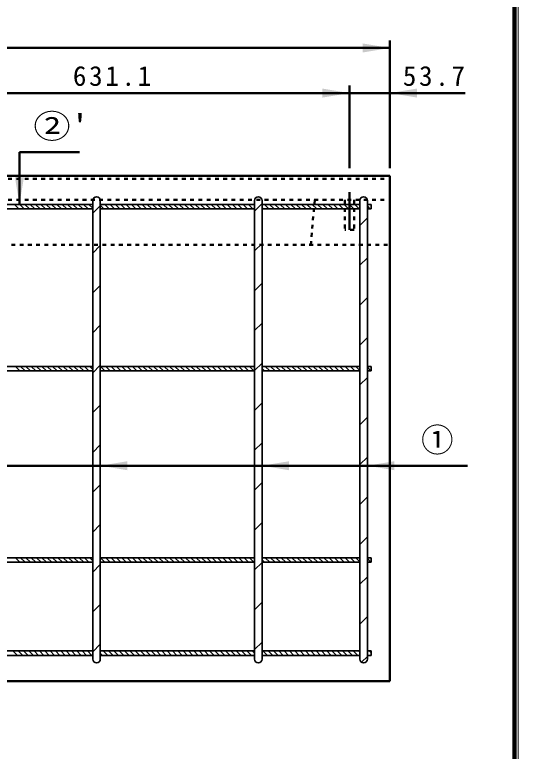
# Model space of a CAD drawing. Units: millimetres, scale not verified. Extents: x 100 to 4105, y 100 to 2870.
# Drawn here: x 3436 to 4105, y 816 to 1796 of the extents above; entities that cross this region are included whole.
import ezdxf
from ezdxf.enums import TextEntityAlignment as Align

# ---------------------------------------------------------------- set-up
doc = ezdxf.new("R2010")
doc.units = ezdxf.units.MM
doc.header["$LTSCALE"] = 5
doc.linetypes.add('USER1', pattern=[2.2, 1, -1.2])
doc.linetypes.add('USER3', pattern=[13.4, 10, -1.2, 1, -1.2])
doc.layers.add('V-nasSTD', color=7, linetype='Continuous', lineweight=50)
doc.styles.add('ＭＳ ゴシック', font='')
doc.styles.get('ＭＳ ゴシック').set_extended_font_data('MS Gothic')

msp = doc.modelspace()

# ---------------------------------------------------------------- hatches: boundary and pattern name
at = {"layer": 'V-nasSTD'}
for points in [[(3898.35, 1745.38), (3934.35, 1751.38), (3898.35, 1757.38)], [(3844.65, 1685.38), (3880.65, 1691.38), (3844.65, 1697.38)], [(3970.35, 1697.38), (3934.35, 1691.38), (3970.35, 1685.38)], [(3447.85, 1579.379), (3441.85, 1543.379), (3435.85, 1579.379)], [(3585.35, 1201.694), (3549.35, 1195.694), (3585.35, 1189.694)], [(3800.35, 1201.694), (3764.35, 1195.694), (3800.35, 1189.694)], [(3940.35, 1201.694), (3904.35, 1195.694), (3940.35, 1189.694)]]:
    msp.add_hatch(color=256, dxfattribs=at).paths.add_polyline_path(points)

# ---------------------------------------------------------------- linework, layer by layer
at = {"layer": 'V-nasSTD', "lineweight": 100}
msp.add_line((4100, 105), (4100, 2865), dxfattribs=at)
at = {"layer": 'V-nasSTD'}
for p, q in [((3934.35, 1591.38), (3934.35, 1761.38)), ((1934.35, 1751.38), (3934.35, 1751.38)), ((3880.65, 1591.38), (3880.65, 1701.38)), ((3249.55, 1691.38), (3880.65, 1691.38)), ((3880.65, 1691.38), (3934.35, 1691.38)), ((3934.35, 1691.38), (4034.35, 1691.38)), ((3441.85, 1612.879), (3441.85, 1543.379)), ((3441.85, 1612.879), (3521.85, 1612.879)), ((3195.85, 1581.38), (3934.35, 1581.38)), ((3934.35, 1581.38), (3934.35, 909.38)), ((4037.35, 1195.694), (3329.35, 1195.694)), ((1934.35, 909.38), (3934.35, 909.38))]:
    msp.add_line(p, q, dxfattribs=at)
at = {"layer": 'V-nasSTD', "linetype": 'USER1'}
for p, q in [((3195.85, 1577.38), (3934.35, 1577.38)), ((3195.85, 1549.38), (3934.35, 1549.38)), ((3829.35, 1489.38), (3834.35, 1549.38)), ((3874.65, 1549.38), (3874.65, 1509.38)), ((3886.65, 1549.38), (3886.65, 1509.38)), ((3886.65, 1509.38), (3874.65, 1509.38)), ((3189.151, 1489.38), (3934.35, 1489.38))]:
    msp.add_line(p, q, dxfattribs=at)
at = {"layer": 'V-nasSTD', "linetype": 'USER3'}
msp.add_line((3880.65, 1559.38), (3880.65, 1509.38), dxfattribs=at)
at = {"layer": 'V-nasSTD', "lineweight": 35}
for p, q in [((3539.35, 938.379), (3539.35, 1548.379)), ((3549.35, 1548.379), (3549.35, 938.379)), ((3754.35, 938.379), (3754.35, 1548.379)), ((3764.35, 1548.379), (3764.35, 938.379)), ((3894.35, 938.379), (3894.35, 1548.379)), ((3904.35, 1548.379), (3904.35, 938.379)), ((3329.35, 1543.379), (3539.35, 1543.379)), ((3435.08, 1543.379), (3441.08, 1537.379)), ((3442.151, 1543.379), (3448.151, 1537.379)), ((3449.222, 1543.379), (3455.222, 1537.379)), ((3456.293, 1543.379), (3462.293, 1537.379)), ((3463.364, 1543.379), (3469.364, 1537.379)), ((3470.436, 1543.379), (3476.436, 1537.379)), ((3477.507, 1543.379), (3483.507, 1537.379)), ((3484.578, 1543.379), (3490.578, 1537.379)), ((3491.649, 1543.379), (3497.649, 1537.379)), ((3498.72, 1543.379), (3504.72, 1537.379)), ((3505.791, 1543.379), (3511.791, 1537.379)), ((3512.862, 1543.379), (3518.862, 1537.379)), ((3519.933, 1543.379), (3525.933, 1537.379)), ((3527.004, 1543.379), (3533.004, 1537.379)), ((3534.075, 1543.379), (3539.35, 1538.104)), ((3539.35, 1531.595), (3549.35, 1541.595)), ((3549.35, 1543.379), (3754.35, 1543.379)), ((3549.35, 1542.246), (3554.217, 1537.379)), ((3555.288, 1543.379), (3561.288, 1537.379)), ((3562.359, 1543.379), (3568.359, 1537.379)), ((3569.431, 1543.379), (3575.431, 1537.379)), ((3576.502, 1543.379), (3582.502, 1537.379)), ((3583.573, 1543.379), (3589.573, 1537.379)), ((3590.644, 1543.379), (3596.644, 1537.379)), ((3597.715, 1543.379), (3603.715, 1537.379)), ((3604.786, 1543.379), (3610.786, 1537.379)), ((3611.857, 1543.379), (3617.857, 1537.379)), ((3618.928, 1543.379), (3624.928, 1537.379)), ((3625.999, 1543.379), (3631.999, 1537.379)), ((3633.07, 1543.379), (3639.07, 1537.379)), ((3640.141, 1543.379), (3646.141, 1537.379)), ((3647.212, 1543.379), (3653.212, 1537.379)), ((3654.283, 1543.379), (3660.283, 1537.379)), ((3661.354, 1543.379), (3667.354, 1537.379)), ((3668.425, 1543.379), (3674.425, 1537.379)), ((3675.497, 1543.379), (3681.497, 1537.379)), ((3682.568, 1543.379), (3688.568, 1537.379)), ((3689.639, 1543.379), (3695.639, 1537.379)), ((3696.71, 1543.379), (3702.71, 1537.379)), ((3703.781, 1543.379), (3709.781, 1537.379)), ((3710.852, 1543.379), (3716.852, 1537.379)), ((3717.923, 1543.379), (3723.923, 1537.379)), ((3724.994, 1543.379), (3730.994, 1537.379)), ((3732.065, 1543.379), (3738.065, 1537.379)), ((3739.136, 1543.379), (3745.136, 1537.379)), ((3746.207, 1543.379), (3752.207, 1537.379)), ((3753.278, 1543.379), (3754.35, 1542.307)), ((3754.35, 1534.463), (3764.35, 1544.463)), ((3764.35, 1543.379), (3894.35, 1543.379)), ((3764.35, 1539.378), (3766.349, 1537.379)), ((3767.42, 1543.379), (3773.42, 1537.379)), ((3774.491, 1543.379), (3780.491, 1537.379)), ((3781.563, 1543.379), (3787.563, 1537.379)), ((3788.634, 1543.379), (3794.634, 1537.379)), ((3795.705, 1543.379), (3801.705, 1537.379)), ((3802.776, 1543.379), (3808.776, 1537.379)), ((3809.847, 1543.379), (3815.847, 1537.379)), ((3816.918, 1543.379), (3822.918, 1537.379)), ((3823.989, 1543.379), (3829.989, 1537.379)), ((3831.06, 1543.379), (3837.06, 1537.379)), ((3838.131, 1543.379), (3844.131, 1537.379)), ((3845.202, 1543.379), (3851.202, 1537.379)), ((3852.273, 1543.379), (3858.273, 1537.379)), ((3859.344, 1543.379), (3865.344, 1537.379)), ((3866.415, 1543.379), (3872.415, 1537.379)), ((3873.486, 1543.379), (3879.486, 1537.379)), ((3873.486, 1543.379), (3879.486, 1537.379)), ((3880.557, 1543.379), (3886.557, 1537.379)), ((3880.557, 1543.379), (3886.557, 1537.379)), ((3887.629, 1543.379), (3893.629, 1537.379)), ((3904.35, 1543.379), (3909.35, 1543.379)), ((3904.35, 1540.8), (3907.771, 1537.379)), ((3908.842, 1543.379), (3909.35, 1542.871)), ((3909.35, 1543.379), (3909.35, 1537.379)), ((3539.35, 1537.379), (3329.35, 1537.379)), ((3549.35, 1537.379), (3754.35, 1537.379)), ((3764.35, 1537.379), (3894.35, 1537.379)), ((3909.35, 1537.379), (3904.35, 1537.379)), ((3894.35, 1515.364), (3904.35, 1525.364)), ((3754.35, 1481.43), (3764.35, 1491.43)), ((3539.35, 1478.562), (3549.35, 1488.562)), ((3894.35, 1462.331), (3904.35, 1472.331)), ((3539.35, 1425.529), (3549.35, 1435.529)), ((3754.35, 1428.397), (3764.35, 1438.397)), ((3894.35, 1409.298), (3904.35, 1419.298)), ((3539.35, 1372.496), (3549.35, 1382.496)), ((3754.35, 1375.364), (3764.35, 1385.364)), ((3894.35, 1356.265), (3904.35, 1366.265)), ((3754.35, 1322.331), (3764.35, 1332.331)), ((3329.35, 1327.879), (3539.35, 1327.879)), ((3436.38, 1327.879), (3442.38, 1321.879)), ((3443.451, 1327.879), (3449.451, 1321.879)), ((3450.522, 1327.879), (3456.522, 1321.879)), ((3457.593, 1327.879), (3463.593, 1321.879)), ((3464.664, 1327.879), (3470.664, 1321.879)), ((3471.735, 1327.879), (3477.735, 1321.879)), ((3478.806, 1327.879), (3484.806, 1321.879)), ((3485.877, 1327.879), (3491.877, 1321.879)), ((3492.948, 1327.879), (3498.948, 1321.879)), ((3500.019, 1327.879), (3506.019, 1321.879)), ((3507.09, 1327.879), (3513.09, 1321.879)), ((3514.161, 1327.879), (3520.161, 1321.879)), ((3521.232, 1327.879), (3527.232, 1321.879)), ((3528.304, 1327.879), (3534.304, 1321.879)), ((3535.375, 1327.879), (3539.35, 1323.904)), ((3539.35, 1319.463), (3549.35, 1329.463)), ((3549.35, 1327.879), (3754.35, 1327.879)), ((3549.517, 1327.879), (3555.517, 1321.879)), ((3556.588, 1327.879), (3562.588, 1321.879)), ((3563.659, 1327.879), (3569.659, 1321.879)), ((3570.73, 1327.879), (3576.73, 1321.879)), ((3577.801, 1327.879), (3583.801, 1321.879)), ((3584.872, 1327.879), (3590.872, 1321.879)), ((3591.943, 1327.879), (3597.943, 1321.879)), ((3599.014, 1327.879), (3605.014, 1321.879)), ((3606.085, 1327.879), (3612.085, 1321.879)), ((3613.156, 1327.879), (3619.156, 1321.879)), ((3620.227, 1327.879), (3626.227, 1321.879)), ((3627.298, 1327.879), (3633.298, 1321.879)), ((3634.37, 1327.879), (3640.37, 1321.879)), ((3641.441, 1327.879), (3647.441, 1321.879)), ((3648.512, 1327.879), (3654.512, 1321.879)), ((3655.583, 1327.879), (3661.583, 1321.879)), ((3662.654, 1327.879), (3668.654, 1321.879)), ((3669.725, 1327.879), (3675.725, 1321.879)), ((3676.796, 1327.879), (3682.796, 1321.879)), ((3683.867, 1327.879), (3689.867, 1321.879)), ((3690.938, 1327.879), (3696.938, 1321.879)), ((3698.009, 1327.879), (3704.009, 1321.879)), ((3705.08, 1327.879), (3711.08, 1321.879)), ((3712.151, 1327.879), (3718.151, 1321.879)), ((3719.222, 1327.879), (3725.222, 1321.879)), ((3726.293, 1327.879), (3732.293, 1321.879)), ((3733.364, 1327.879), (3739.364, 1321.879)), ((3740.436, 1327.879), (3746.436, 1321.879)), ((3747.507, 1327.879), (3753.507, 1321.879)), ((3764.35, 1327.879), (3894.35, 1327.879)), ((3764.35, 1325.178), (3767.649, 1321.879)), ((3768.72, 1327.879), (3774.72, 1321.879)), ((3775.791, 1327.879), (3781.791, 1321.879)), ((3782.862, 1327.879), (3788.862, 1321.879)), ((3789.933, 1327.879), (3795.933, 1321.879)), ((3797.004, 1327.879), (3803.004, 1321.879)), ((3804.075, 1327.879), (3810.075, 1321.879)), ((3811.146, 1327.879), (3817.146, 1321.879)), ((3818.217, 1327.879), (3824.217, 1321.879)), ((3825.288, 1327.879), (3831.288, 1321.879)), ((3832.359, 1327.879), (3838.359, 1321.879)), ((3839.431, 1327.879), (3845.431, 1321.879)), ((3846.502, 1327.879), (3852.502, 1321.879)), ((3853.573, 1327.879), (3859.573, 1321.879)), ((3860.644, 1327.879), (3866.644, 1321.879)), ((3867.715, 1327.879), (3873.715, 1321.879)), ((3874.786, 1327.879), (3880.786, 1321.879)), ((3881.857, 1327.879), (3887.857, 1321.879)), ((3888.928, 1327.879), (3894.35, 1322.457)), ((3904.35, 1327.879), (3909.35, 1327.879)), ((3904.35, 1326.599), (3909.07, 1321.879)), ((3909.35, 1327.879), (3909.35, 1321.879)), ((3539.35, 1321.879), (3329.35, 1321.879)), ((3549.35, 1321.879), (3754.35, 1321.879)), ((3764.35, 1321.879), (3894.35, 1321.879)), ((3894.35, 1303.232), (3904.35, 1313.232)), ((3909.35, 1321.879), (3904.35, 1321.879)), ((3539.35, 1266.43), (3549.35, 1276.43)), ((3754.35, 1269.298), (3764.35, 1279.298)), ((3894.35, 1250.199), (3904.35, 1260.199)), ((3754.35, 1216.265), (3764.35, 1226.265)), ((3539.35, 1213.397), (3549.35, 1223.397)), ((3894.35, 1197.166), (3904.35, 1207.166)), ((3539.35, 1160.364), (3549.35, 1170.364)), ((3754.35, 1163.232), (3764.35, 1173.232)), ((3894.35, 1144.133), (3904.35, 1154.133)), ((3539.35, 1107.331), (3549.35, 1117.331)), ((3754.35, 1110.199), (3764.35, 1120.199)), ((3894.35, 1091.1), (3904.35, 1101.1)), ((3329.35, 1073.379), (3539.35, 1073.379)), ((3436.38, 1073.379), (3442.38, 1067.379)), ((3443.451, 1073.379), (3449.451, 1067.379)), ((3450.522, 1073.379), (3456.522, 1067.379)), ((3457.593, 1073.379), (3463.593, 1067.379)), ((3464.664, 1073.379), (3470.664, 1067.379)), ((3471.735, 1073.379), (3477.735, 1067.379)), ((3478.806, 1073.379), (3484.806, 1067.379)), ((3485.877, 1073.379), (3491.877, 1067.379)), ((3492.948, 1073.379), (3498.948, 1067.379)), ((3500.019, 1073.379), (3506.019, 1067.379)), ((3507.09, 1073.379), (3513.09, 1067.379)), ((3514.161, 1073.379), (3520.161, 1067.379)), ((3521.232, 1073.379), (3527.232, 1067.379)), ((3528.304, 1073.379), (3534.304, 1067.379)), ((3535.375, 1073.379), (3539.35, 1069.404)), ((3549.35, 1073.379), (3754.35, 1073.379)), ((3549.517, 1073.379), (3555.517, 1067.379)), ((3556.588, 1073.379), (3562.588, 1067.379)), ((3563.659, 1073.379), (3569.659, 1067.379)), ((3570.73, 1073.379), (3576.73, 1067.379)), ((3577.801, 1073.379), (3583.801, 1067.379)), ((3584.872, 1073.379), (3590.872, 1067.379)), ((3591.943, 1073.379), (3597.943, 1067.379)), ((3599.014, 1073.379), (3605.014, 1067.379)), ((3606.085, 1073.379), (3612.085, 1067.379)), ((3613.156, 1073.379), (3619.156, 1067.379)), ((3620.227, 1073.379), (3626.227, 1067.379)), ((3627.298, 1073.379), (3633.298, 1067.379)), ((3634.37, 1073.379), (3640.37, 1067.379)), ((3641.441, 1073.379), (3647.441, 1067.379)), ((3648.512, 1073.379), (3654.512, 1067.379)), ((3655.583, 1073.379), (3661.583, 1067.379)), ((3662.654, 1073.379), (3668.654, 1067.379)), ((3669.725, 1073.379), (3675.725, 1067.379)), ((3676.796, 1073.379), (3682.796, 1067.379)), ((3683.867, 1073.379), (3689.867, 1067.379)), ((3690.938, 1073.379), (3696.938, 1067.379)), ((3698.009, 1073.379), (3704.009, 1067.379)), ((3705.08, 1073.379), (3711.08, 1067.379)), ((3712.151, 1073.379), (3718.151, 1067.379)), ((3719.222, 1073.379), (3725.222, 1067.379)), ((3726.293, 1073.379), (3732.293, 1067.379)), ((3733.364, 1073.379), (3739.364, 1067.379)), ((3740.436, 1073.379), (3746.436, 1067.379)), ((3747.507, 1073.379), (3753.507, 1067.379)), ((3764.35, 1073.379), (3894.35, 1073.379)), ((3764.35, 1070.678), (3767.649, 1067.379)), ((3768.72, 1073.379), (3774.72, 1067.379)), ((3775.791, 1073.379), (3781.791, 1067.379)), ((3782.862, 1073.379), (3788.862, 1067.379)), ((3789.933, 1073.379), (3795.933, 1067.379)), ((3797.004, 1073.379), (3803.004, 1067.379)), ((3804.075, 1073.379), (3810.075, 1067.379)), ((3811.146, 1073.379), (3817.146, 1067.379)), ((3818.217, 1073.379), (3824.217, 1067.379)), ((3825.288, 1073.379), (3831.288, 1067.379)), ((3832.359, 1073.379), (3838.359, 1067.379)), ((3839.431, 1073.379), (3845.431, 1067.379)), ((3846.502, 1073.379), (3852.502, 1067.379)), ((3853.573, 1073.379), (3859.573, 1067.379)), ((3860.644, 1073.379), (3866.644, 1067.379)), ((3867.715, 1073.379), (3873.715, 1067.379)), ((3874.786, 1073.379), (3880.786, 1067.379)), ((3881.857, 1073.379), (3887.857, 1067.379)), ((3888.928, 1073.379), (3894.35, 1067.957)), ((3904.35, 1073.379), (3909.35, 1073.379)), ((3904.35, 1072.099), (3909.07, 1067.379)), ((3909.35, 1073.379), (3909.35, 1067.379)), ((3539.35, 1067.379), (3329.35, 1067.379)), ((3539.35, 1054.298), (3549.35, 1064.298)), ((3549.35, 1067.379), (3754.35, 1067.379)), ((3754.35, 1057.166), (3764.35, 1067.166)), ((3764.35, 1067.379), (3894.35, 1067.379)), ((3909.35, 1067.379), (3904.35, 1067.379)), ((3894.35, 1038.067), (3904.35, 1048.067)), ((3539.35, 1001.265), (3549.35, 1011.265)), ((3754.35, 1004.133), (3764.35, 1014.133)), ((3894.35, 985.034), (3904.35, 995.034)), ((3754.35, 951.1), (3764.35, 961.1)), ((3539.35, 948.232), (3549.35, 958.232)), ((3329.35, 949.379), (3539.35, 949.379)), ((3539.35, 943.379), (3329.35, 943.379)), ((3433.1, 949.379), (3439.1, 943.379)), ((3440.171, 949.379), (3446.171, 943.379)), ((3447.243, 949.379), (3453.243, 943.379)), ((3454.314, 949.379), (3460.314, 943.379)), ((3461.385, 949.379), (3467.385, 943.379)), ((3468.456, 949.379), (3474.456, 943.379)), ((3475.527, 949.379), (3481.527, 943.379)), ((3482.598, 949.379), (3488.598, 943.379)), ((3489.669, 949.379), (3495.669, 943.379)), ((3496.74, 949.379), (3502.74, 943.379)), ((3503.811, 949.379), (3509.811, 943.379)), ((3510.882, 949.379), (3516.882, 943.379)), ((3517.953, 949.379), (3523.953, 943.379)), ((3525.024, 949.379), (3531.024, 943.379)), ((3532.095, 949.379), (3538.095, 943.379)), ((3549.35, 949.379), (3754.35, 949.379)), ((3549.35, 946.266), (3552.238, 943.379)), ((3549.35, 943.379), (3754.35, 943.379)), ((3553.309, 949.379), (3559.309, 943.379)), ((3560.38, 949.379), (3566.38, 943.379)), ((3567.451, 949.379), (3573.451, 943.379)), ((3574.522, 949.379), (3580.522, 943.379)), ((3581.593, 949.379), (3587.593, 943.379)), ((3588.664, 949.379), (3594.664, 943.379)), ((3595.735, 949.379), (3601.735, 943.379)), ((3602.806, 949.379), (3608.806, 943.379)), ((3609.877, 949.379), (3615.877, 943.379)), ((3616.948, 949.379), (3622.948, 943.379)), ((3624.019, 949.379), (3630.019, 943.379)), ((3631.09, 949.379), (3637.09, 943.379)), ((3638.161, 949.379), (3644.161, 943.379)), ((3645.232, 949.379), (3651.232, 943.379)), ((3652.304, 949.379), (3658.304, 943.379)), ((3659.375, 949.379), (3665.375, 943.379)), ((3666.446, 949.379), (3672.446, 943.379)), ((3673.517, 949.379), (3679.517, 943.379)), ((3680.588, 949.379), (3686.588, 943.379)), ((3687.659, 949.379), (3693.659, 943.379)), ((3694.73, 949.379), (3700.73, 943.379)), ((3701.801, 949.379), (3707.801, 943.379)), ((3708.872, 949.379), (3714.872, 943.379)), ((3715.943, 949.379), (3721.943, 943.379)), ((3723.014, 949.379), (3729.014, 943.379)), ((3730.085, 949.379), (3736.085, 943.379)), ((3737.156, 949.379), (3743.156, 943.379)), ((3744.227, 949.379), (3750.227, 943.379)), ((3751.298, 949.379), (3754.35, 946.327)), ((3764.35, 949.379), (3894.35, 949.379)), ((3764.35, 943.379), (3894.35, 943.379)), ((3765.441, 949.379), (3771.441, 943.379)), ((3772.512, 949.379), (3778.512, 943.379)), ((3779.583, 949.379), (3785.583, 943.379)), ((3786.654, 949.379), (3792.654, 943.379)), ((3793.725, 949.379), (3799.725, 943.379)), ((3800.796, 949.379), (3806.796, 943.379)), ((3807.867, 949.379), (3813.867, 943.379)), ((3814.938, 949.379), (3820.938, 943.379)), ((3822.009, 949.379), (3828.009, 943.379)), ((3829.08, 949.379), (3835.08, 943.379)), ((3836.151, 949.379), (3842.151, 943.379)), ((3843.222, 949.379), (3849.222, 943.379)), ((3850.293, 949.379), (3856.293, 943.379)), ((3857.364, 949.379), (3863.364, 943.379)), ((3864.436, 949.379), (3870.436, 943.379)), ((3871.507, 949.379), (3877.507, 943.379)), ((3878.578, 949.379), (3884.578, 943.379)), ((3885.649, 949.379), (3891.649, 943.379)), ((3892.72, 949.379), (3894.35, 947.749)), ((3896.572, 934.222), (3904.35, 942.001)), ((3904.35, 949.379), (3909.35, 949.379)), ((3904.35, 944.82), (3905.791, 943.379)), ((3909.35, 943.379), (3904.35, 943.379)), ((3906.862, 949.379), (3909.35, 946.891)), ((3909.35, 949.379), (3909.35, 943.379))]:
    msp.add_line(p, q, dxfattribs=at)
at = {"layer": 'V-nasSTD', "lineweight": 13}
msp.add_lwpolyline([(100, 100), (100, 2870), (4105, 2870), (4105, 100)], close=True, dxfattribs=at)
at = {"layer": 'V-nasSTD', "lineweight": 35}
for centre, start, end in [((3544.35, 1548.379), 0, 180), ((3759.35, 1548.379), 0, 180), ((3899.35, 1548.379), 0, 180), ((3544.35, 938.379), 180, 0), ((3759.35, 938.379), 180, 0), ((3899.35, 938.379), 180, 0)]:
    msp.add_arc(centre, 5, start, end, dxfattribs=at)

# ---------------------------------------------------------------- texts
at = {"layer": 'V-nasSTD', "style": 'ＭＳ ゴシック', "width": 1.15}
msp.add_text("②'", height=31.67, dxfattribs=at).set_placement((3460.25, 1663.079), align=Align.TOP_LEFT)
at = {"layer": 'V-nasSTD', "style": 'ＭＳ ゴシック'}
msp.add_text('①', height=31.67, dxfattribs=at).set_placement((3975.75, 1245.894), align=Align.TOP_LEFT)
at = {"layer": 'V-nasSTD', "char_height": 26.39, "attachment_point": 1, "style": 'ＭＳ ゴシック'}
for s, insert in [('\\T1.2;631.1', (3512.9, 1727.38)), ('\\T1.2;53.7', (3951.55, 1727.38))]:
    msp.add_mtext(s, dxfattribs=dict(at, insert=insert))

doc.saveas('drawing.dxf')
